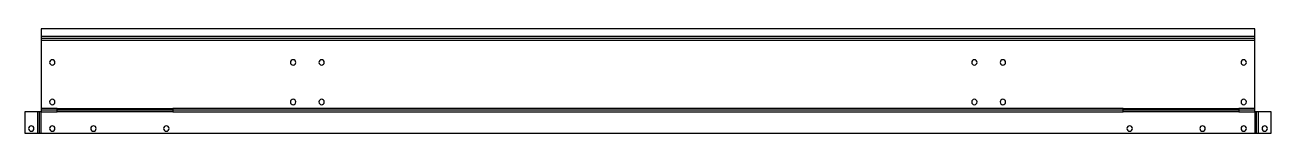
# Model space of a CAD drawing. Header units: millimetres. Extents: x 0 to 787, y 0 to 66.
import ezdxf

# ---------------------------------------------------------------- set-up
doc = ezdxf.new("R2010")
doc.units = ezdxf.units.MM

msp = doc.modelspace()

# ---------------------------------------------------------------- linework, layer by layer
at = {"layer": 'BEND'}
for p, q in [((776.26, 59.89), (10.26, 59.89)), ((9.13, 0), (9.13, 13.5)), ((776.26, 14.63), (10.26, 14.63)), ((777.39, 0), (777.39, 13.5))]:
    msp.add_line(p, q, dxfattribs=at)
at = {"layer": 'BEND_EXTENT'}
for p, q in [((776.26, 61.02), (10.26, 61.02)), ((10.26, 58.76), (776.26, 58.76)), ((20.26, 15.76), (10.26, 15.76)), ((693.26, 15.76), (93.26, 15.76)), ((776.26, 15.76), (766.26, 15.76)), ((8, 13.5), (8, 0)), ((10.26, 13.5), (20.26, 13.5)), ((10.26, 0), (10.26, 13.5)), ((93.26, 13.5), (693.26, 13.5)), ((766.26, 13.5), (776.26, 13.5)), ((776.26, 13.5), (776.26, 0)), ((778.52, 0), (778.52, 13.5))]:
    msp.add_line(p, q, dxfattribs=at)
at = {"layer": 'INTERIOR_PROFILES'}
for points in [[(20.26, 15.76), (93.26, 15.76), (93.26, 13.5), (20.26, 13.5)], [(693.26, 13.5), (693.26, 15.76), (766.26, 15.76), (766.26, 13.5)]]:
    msp.add_lwpolyline(points, close=True, dxfattribs=at)
at = {"layer": 'INTERIOR_PROFILES', "extrusion": (0, 0, -1)}
for centre in [(-17.26, 44.76), (-169.26, 44.76), (-187.26, 44.76), (-599.26, 44.76), (-617.26, 44.76), (-769.26, 44.76), (-17.26, 19.76), (-169.26, 19.76), (-187.26, 19.76), (-599.26, 19.76), (-617.26, 19.76), (-769.26, 19.76), (-4, 3), (-17.26, 3), (-43.26, 3), (-89.26, 3), (-697.26, 3), (-743.26, 3), (-769.26, 3), (-782.52, 3)]:
    msp.add_circle(centre, 1.7, dxfattribs=at)
at = {"layer": 'OUTER_PROFILES'}
msp.add_lwpolyline([(10.26, 61.02), (10.26, 58.76), (10.26, 24.76), (10.26, 13.5), (8, 13.5), (0, 13.5), (0, 0), (786.52, 0), (786.52, 13.5), (778.52, 13.5), (776.26, 13.5), (776.26, 24.76), (776.26, 58.76), (776.26, 61.02), (776.26, 66.02), (10.26, 66.02)], close=True, dxfattribs=at)

doc.saveas('drawing.dxf')
